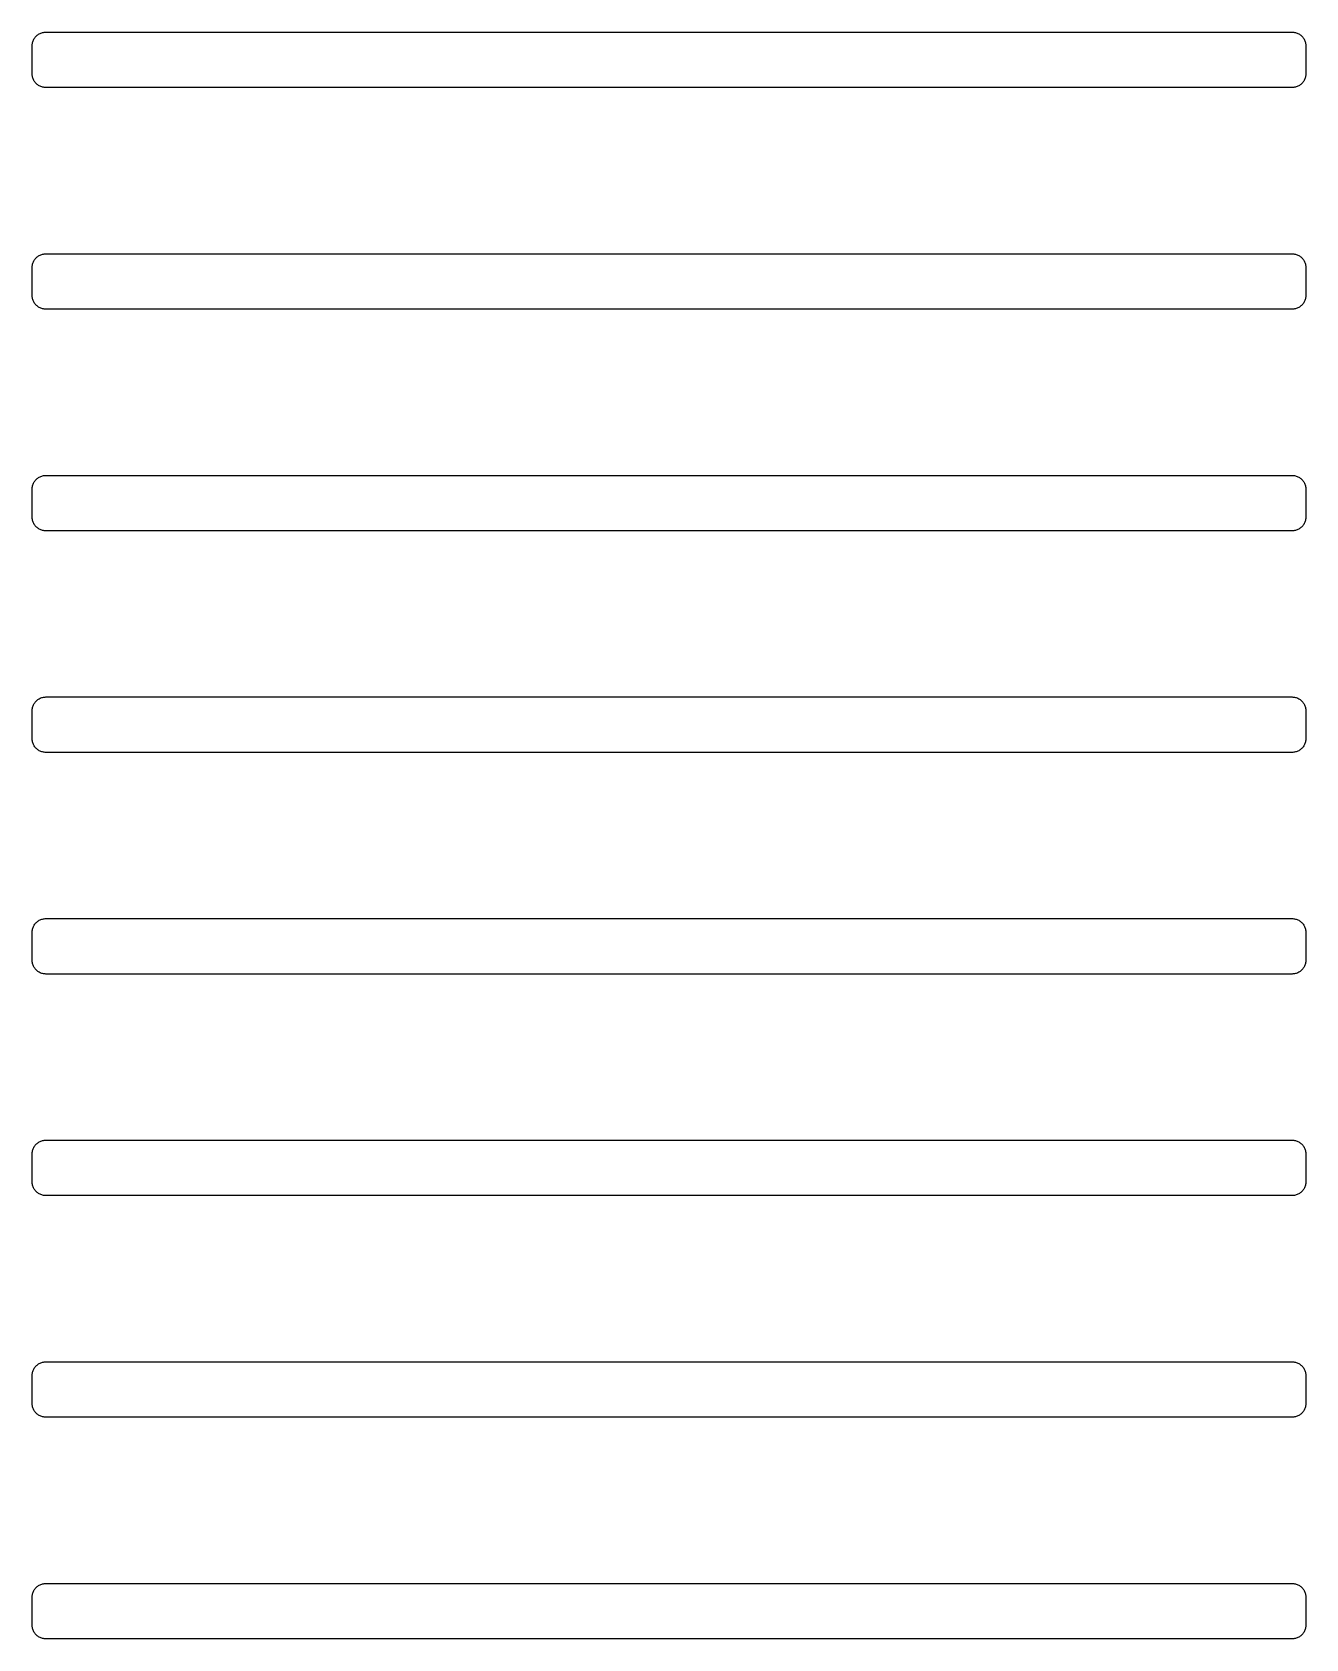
# Model space of a CAD drawing. Header units: metres. Extents: x -163 to 163, y -163 to 163.
# Drawn here: x 25.5 to 53.1, y -82.8 to -48 of the extents above; entities that cross this region are included whole.
import ezdxf

# ---------------------------------------------------------------- set-up
doc = ezdxf.new("R2010")
doc.units = ezdxf.units.M

msp = doc.modelspace()

# ---------------------------------------------------------------- linework, layer by layer
for p, q in [((25.6733, -48.0275), (25.6906, -48.02)), ((25.6906, -48.02), (25.7083, -48.0136)), ((25.7083, -48.0136), (25.7264, -48.0084)), ((25.7264, -48.0084), (25.7448, -48.0043)), ((25.7448, -48.0043), (25.7634, -48.0013)), ((25.7634, -48.0013), (25.7822, -47.9995)), ((25.7822, -47.9995), (25.801, -47.9989)), ((25.801, -47.9989), (52.801, -47.9989)), ((52.801, -47.9989), (52.8199, -47.9995)), ((52.8199, -47.9995), (52.8386, -48.0013)), ((52.8386, -48.0013), (52.8573, -48.0043)), ((52.8573, -48.0043), (52.8756, -48.0084)), ((52.8756, -48.0084), (52.8938, -48.0136)), ((52.8938, -48.0136), (52.9115, -48.02)), ((52.9115, -48.02), (52.9288, -48.0275)), ((25.501, -48.299), (25.5016, -48.2801)), ((25.501, -48.8989), (25.501, -48.299)), ((25.5016, -48.2801), (25.5034, -48.2614)), ((25.5034, -48.2614), (25.5063, -48.2427)), ((25.5063, -48.2427), (25.5105, -48.2243)), ((25.5105, -48.2243), (25.5157, -48.2062)), ((25.5157, -48.2062), (25.5221, -48.1885)), ((25.5221, -48.1885), (25.5296, -48.1712)), ((25.5296, -48.1712), (25.5381, -48.1544)), ((25.5381, -48.1544), (25.5477, -48.1382)), ((25.5477, -48.1382), (25.5583, -48.1226)), ((25.5583, -48.1226), (25.5699, -48.1077)), ((25.5699, -48.1077), (25.5824, -48.0936)), ((25.5824, -48.0936), (25.5957, -48.0803)), ((25.5957, -48.0803), (25.6098, -48.0678)), ((25.6098, -48.0678), (25.6247, -48.0562)), ((25.6247, -48.0562), (25.6403, -48.0457)), ((25.6403, -48.0457), (25.6565, -48.0361)), ((25.6565, -48.0361), (25.6733, -48.0275)), ((52.9288, -48.0275), (52.9456, -48.0361)), ((52.9456, -48.0361), (52.9618, -48.0457)), ((52.9618, -48.0457), (52.9774, -48.0562)), ((52.9774, -48.0562), (52.9923, -48.0678)), ((52.9923, -48.0678), (53.0064, -48.0803)), ((53.0064, -48.0803), (53.0197, -48.0936)), ((53.0197, -48.0936), (53.0322, -48.1077)), ((53.0322, -48.1077), (53.0437, -48.1226)), ((53.0437, -48.1226), (53.0543, -48.1382)), ((53.0543, -48.1382), (53.0639, -48.1544)), ((53.0639, -48.1544), (53.0725, -48.1712)), ((53.0725, -48.1712), (53.08, -48.1885)), ((53.08, -48.1885), (53.0864, -48.2062)), ((53.0864, -48.2062), (53.0916, -48.2243)), ((53.0916, -48.2243), (53.0957, -48.2427)), ((53.0957, -48.2427), (53.0987, -48.2614)), ((53.0987, -48.2614), (53.1004, -48.2801)), ((53.1004, -48.2801), (53.101, -48.299)), ((53.101, -48.299), (53.101, -48.8989)), ((25.5016, -48.9178), (25.501, -48.8989)), ((25.5034, -48.9366), (25.5016, -48.9178)), ((25.5063, -48.9552), (25.5034, -48.9366)), ((25.5105, -48.9736), (25.5063, -48.9552)), ((25.5157, -48.9917), (25.5105, -48.9736)), ((25.5221, -49.0094), (25.5157, -48.9917)), ((25.5296, -49.0267), (25.5221, -49.0094)), ((25.5381, -49.0435), (25.5296, -49.0267)), ((25.5477, -49.0597), (25.5381, -49.0435)), ((25.5583, -49.0753), (25.5477, -49.0597)), ((53.0543, -49.0597), (53.0437, -49.0753)), ((53.0639, -49.0435), (53.0543, -49.0597)), ((53.0725, -49.0267), (53.0639, -49.0435)), ((53.08, -49.0094), (53.0725, -49.0267)), ((53.0864, -48.9917), (53.08, -49.0094)), ((53.0916, -48.9736), (53.0864, -48.9917)), ((53.0957, -48.9552), (53.0916, -48.9736)), ((53.0987, -48.9366), (53.0957, -48.9552)), ((53.1004, -48.9178), (53.0987, -48.9366)), ((53.101, -48.8989), (53.1004, -48.9178)), ((25.5699, -49.0902), (25.5583, -49.0753)), ((25.5824, -49.1043), (25.5699, -49.0902)), ((25.5957, -49.1176), (25.5824, -49.1043)), ((25.6098, -49.1301), (25.5957, -49.1176)), ((25.6247, -49.1416), (25.6098, -49.1301)), ((25.6403, -49.1523), (25.6247, -49.1416)), ((25.6565, -49.1618), (25.6403, -49.1523)), ((25.6733, -49.1704), (25.6565, -49.1618)), ((25.6906, -49.1779), (25.6733, -49.1704)), ((25.7083, -49.1843), (25.6906, -49.1779)), ((25.7264, -49.1895), (25.7083, -49.1843)), ((25.7448, -49.1936), (25.7264, -49.1895)), ((25.7634, -49.1966), (25.7448, -49.1936)), ((25.7822, -49.1983), (25.7634, -49.1966)), ((25.801, -49.1989), (25.7822, -49.1983)), ((52.801, -49.1989), (25.801, -49.1989)), ((52.8199, -49.1983), (52.801, -49.1989)), ((52.8386, -49.1966), (52.8199, -49.1983)), ((52.8573, -49.1936), (52.8386, -49.1966)), ((52.8756, -49.1895), (52.8573, -49.1936)), ((52.8938, -49.1843), (52.8756, -49.1895)), ((52.9115, -49.1779), (52.8938, -49.1843)), ((52.9288, -49.1704), (52.9115, -49.1779)), ((52.9456, -49.1618), (52.9288, -49.1704)), ((52.9618, -49.1523), (52.9456, -49.1618)), ((52.9774, -49.1416), (52.9618, -49.1523)), ((52.9923, -49.1301), (52.9774, -49.1416)), ((53.0064, -49.1176), (52.9923, -49.1301)), ((53.0197, -49.1043), (53.0064, -49.1176)), ((53.0322, -49.0902), (53.0197, -49.1043)), ((53.0437, -49.0753), (53.0322, -49.0902)), ((25.5699, -52.9077), (25.5824, -52.8936)), ((25.5824, -52.8936), (25.5957, -52.8803)), ((25.5957, -52.8803), (25.6098, -52.8678)), ((25.6098, -52.8678), (25.6247, -52.8562)), ((25.6247, -52.8562), (25.6403, -52.8457)), ((25.6403, -52.8457), (25.6565, -52.8361)), ((25.6565, -52.8361), (25.6733, -52.8275)), ((25.6733, -52.8275), (25.6906, -52.82)), ((25.6906, -52.82), (25.7083, -52.8136)), ((25.7083, -52.8136), (25.7264, -52.8084)), ((25.7264, -52.8084), (25.7448, -52.8043)), ((25.7448, -52.8043), (25.7634, -52.8013)), ((25.7634, -52.8013), (25.7822, -52.7995)), ((25.7822, -52.7995), (25.801, -52.799)), ((25.801, -52.799), (52.801, -52.799)), ((52.801, -52.799), (52.8199, -52.7995)), ((52.8199, -52.7995), (52.8386, -52.8013)), ((52.8386, -52.8013), (52.8573, -52.8043)), ((52.8573, -52.8043), (52.8756, -52.8084)), ((52.8756, -52.8084), (52.8938, -52.8136)), ((52.8938, -52.8136), (52.9115, -52.82)), ((52.9115, -52.82), (52.9288, -52.8275)), ((52.9288, -52.8275), (52.9456, -52.8361)), ((52.9456, -52.8361), (52.9618, -52.8457)), ((52.9618, -52.8457), (52.9774, -52.8562)), ((52.9774, -52.8562), (52.9923, -52.8678)), ((52.9923, -52.8678), (53.0064, -52.8803)), ((53.0064, -52.8803), (53.0197, -52.8936)), ((53.0197, -52.8936), (53.0322, -52.9077)), ((25.501, -53.099), (25.5016, -53.0801)), ((25.501, -53.6989), (25.501, -53.099)), ((25.5016, -53.0801), (25.5034, -53.0614)), ((25.5034, -53.0614), (25.5063, -53.0427)), ((25.5063, -53.0427), (25.5105, -53.0243)), ((25.5105, -53.0243), (25.5157, -53.0062)), ((25.5157, -53.0062), (25.5221, -52.9885)), ((25.5221, -52.9885), (25.5296, -52.9712)), ((25.5296, -52.9712), (25.5381, -52.9544)), ((25.5381, -52.9544), (25.5477, -52.9382)), ((25.5477, -52.9382), (25.5583, -52.9226)), ((25.5583, -52.9226), (25.5699, -52.9077)), ((53.0322, -52.9077), (53.0437, -52.9226)), ((53.0437, -52.9226), (53.0543, -52.9382)), ((53.0543, -52.9382), (53.0639, -52.9544)), ((53.0639, -52.9544), (53.0725, -52.9712)), ((53.0725, -52.9712), (53.08, -52.9885)), ((53.08, -52.9885), (53.0864, -53.0062)), ((53.0864, -53.0062), (53.0916, -53.0243)), ((53.0916, -53.0243), (53.0957, -53.0427)), ((53.0957, -53.0427), (53.0987, -53.0614)), ((53.0987, -53.0614), (53.1004, -53.0801)), ((53.1004, -53.0801), (53.101, -53.099)), ((53.101, -53.099), (53.101, -53.6989)), ((25.5016, -53.7178), (25.501, -53.6989)), ((25.5034, -53.7365), (25.5016, -53.7178)), ((25.5063, -53.7552), (25.5034, -53.7365)), ((25.5105, -53.7736), (25.5063, -53.7552)), ((25.5157, -53.7917), (25.5105, -53.7736)), ((25.5221, -53.8094), (25.5157, -53.7917)), ((25.5296, -53.8267), (25.5221, -53.8094)), ((25.5381, -53.8435), (25.5296, -53.8267)), ((25.5477, -53.8597), (25.5381, -53.8435)), ((25.5583, -53.8753), (25.5477, -53.8597)), ((25.5699, -53.8902), (25.5583, -53.8753)), ((25.5824, -53.9043), (25.5699, -53.8902)), ((25.5957, -53.9176), (25.5824, -53.9043)), ((25.6098, -53.9301), (25.5957, -53.9176)), ((25.6247, -53.9417), (25.6098, -53.9301)), ((52.9923, -53.9301), (52.9774, -53.9417)), ((53.0064, -53.9176), (52.9923, -53.9301)), ((53.0197, -53.9043), (53.0064, -53.9176)), ((53.0322, -53.8902), (53.0197, -53.9043)), ((53.0437, -53.8753), (53.0322, -53.8902)), ((53.0543, -53.8597), (53.0437, -53.8753)), ((53.0639, -53.8435), (53.0543, -53.8597)), ((53.0725, -53.8267), (53.0639, -53.8435)), ((53.08, -53.8094), (53.0725, -53.8267)), ((53.0864, -53.7917), (53.08, -53.8094)), ((53.0916, -53.7736), (53.0864, -53.7917)), ((53.0957, -53.7552), (53.0916, -53.7736)), ((53.0987, -53.7365), (53.0957, -53.7552)), ((53.1004, -53.7178), (53.0987, -53.7365)), ((53.101, -53.6989), (53.1004, -53.7178)), ((25.6403, -53.9522), (25.6247, -53.9417)), ((25.6565, -53.9618), (25.6403, -53.9522)), ((25.6733, -53.9704), (25.6565, -53.9618)), ((25.6906, -53.9779), (25.6733, -53.9704)), ((25.7083, -53.9843), (25.6906, -53.9779)), ((25.7264, -53.9895), (25.7083, -53.9843)), ((25.7448, -53.9936), (25.7264, -53.9895)), ((25.7634, -53.9966), (25.7448, -53.9936)), ((25.7822, -53.9984), (25.7634, -53.9966)), ((25.801, -53.9989), (25.7822, -53.9984)), ((52.801, -53.9989), (25.801, -53.9989)), ((52.8199, -53.9984), (52.801, -53.9989)), ((52.8386, -53.9966), (52.8199, -53.9984)), ((52.8573, -53.9936), (52.8386, -53.9966)), ((52.8756, -53.9895), (52.8573, -53.9936)), ((52.8938, -53.9843), (52.8756, -53.9895)), ((52.9115, -53.9779), (52.8938, -53.9843)), ((52.9288, -53.9704), (52.9115, -53.9779)), ((52.9456, -53.9618), (52.9288, -53.9704)), ((52.9618, -53.9522), (52.9456, -53.9618)), ((52.9774, -53.9417), (52.9618, -53.9522)), ((25.5296, -57.7712), (25.5381, -57.7544)), ((25.5381, -57.7544), (25.5477, -57.7382)), ((25.5477, -57.7382), (25.5583, -57.7226)), ((25.5583, -57.7226), (25.5699, -57.7077)), ((25.5699, -57.7077), (25.5824, -57.6936)), ((25.5824, -57.6936), (25.5957, -57.6803)), ((25.5957, -57.6803), (25.6098, -57.6678)), ((25.6098, -57.6678), (25.6247, -57.6562)), ((25.6247, -57.6562), (25.6403, -57.6456)), ((25.6403, -57.6456), (25.6565, -57.6361)), ((25.6565, -57.6361), (25.6733, -57.6275)), ((25.6733, -57.6275), (25.6906, -57.62)), ((25.6906, -57.62), (25.7083, -57.6136)), ((25.7083, -57.6136), (25.7264, -57.6084)), ((25.7264, -57.6084), (25.7448, -57.6043)), ((25.7448, -57.6043), (25.7634, -57.6013)), ((25.7634, -57.6013), (25.7822, -57.5995)), ((25.7822, -57.5995), (25.801, -57.599)), ((25.801, -57.599), (52.801, -57.599)), ((52.801, -57.599), (52.8199, -57.5995)), ((52.8199, -57.5995), (52.8386, -57.6013)), ((52.8386, -57.6013), (52.8573, -57.6043)), ((52.8573, -57.6043), (52.8756, -57.6084)), ((52.8756, -57.6084), (52.8938, -57.6136)), ((52.8938, -57.6136), (52.9115, -57.62)), ((52.9115, -57.62), (52.9288, -57.6275)), ((52.9288, -57.6275), (52.9456, -57.6361)), ((52.9456, -57.6361), (52.9618, -57.6456)), ((52.9618, -57.6456), (52.9774, -57.6562)), ((52.9774, -57.6562), (52.9923, -57.6678)), ((52.9923, -57.6678), (53.0064, -57.6803)), ((53.0064, -57.6803), (53.0197, -57.6936)), ((53.0197, -57.6936), (53.0322, -57.7077)), ((53.0322, -57.7077), (53.0437, -57.7226)), ((53.0437, -57.7226), (53.0543, -57.7382)), ((53.0543, -57.7382), (53.0639, -57.7544)), ((53.0639, -57.7544), (53.0725, -57.7712)), ((25.501, -57.8989), (25.5016, -57.8801)), ((25.501, -58.4989), (25.501, -57.8989)), ((25.5016, -57.8801), (25.5034, -57.8613)), ((25.5034, -57.8613), (25.5063, -57.8427)), ((25.5063, -57.8427), (25.5105, -57.8243)), ((25.5105, -57.8243), (25.5157, -57.8062)), ((25.5157, -57.8062), (25.5221, -57.7885)), ((25.5221, -57.7885), (25.5296, -57.7712)), ((53.0725, -57.7712), (53.08, -57.7885)), ((53.08, -57.7885), (53.0864, -57.8062)), ((53.0864, -57.8062), (53.0916, -57.8243)), ((53.0916, -57.8243), (53.0957, -57.8427)), ((53.0957, -57.8427), (53.0987, -57.8613)), ((53.0987, -57.8613), (53.1004, -57.8801)), ((53.1004, -57.8801), (53.101, -57.8989)), ((53.101, -57.8989), (53.101, -58.4989)), ((25.5016, -58.5178), (25.501, -58.4989)), ((25.5034, -58.5365), (25.5016, -58.5178)), ((25.5063, -58.5552), (25.5034, -58.5365)), ((25.5105, -58.5735), (25.5063, -58.5552)), ((25.5157, -58.5917), (25.5105, -58.5735)), ((25.5221, -58.6094), (25.5157, -58.5917)), ((25.5296, -58.6267), (25.5221, -58.6094)), ((25.5381, -58.6435), (25.5296, -58.6267)), ((25.5477, -58.6597), (25.5381, -58.6435)), ((25.5583, -58.6753), (25.5477, -58.6597)), ((25.5699, -58.6902), (25.5583, -58.6753)), ((25.5824, -58.7043), (25.5699, -58.6902)), ((25.5957, -58.7176), (25.5824, -58.7043)), ((25.6098, -58.7301), (25.5957, -58.7176)), ((25.6247, -58.7417), (25.6098, -58.7301)), ((25.6403, -58.7522), (25.6247, -58.7417)), ((25.6565, -58.7618), (25.6403, -58.7522)), ((25.6733, -58.7704), (25.6565, -58.7618)), ((25.6906, -58.7779), (25.6733, -58.7704)), ((25.7083, -58.7843), (25.6906, -58.7779)), ((25.7264, -58.7895), (25.7083, -58.7843)), ((25.7448, -58.7936), (25.7264, -58.7895)), ((25.7634, -58.7966), (25.7448, -58.7936)), ((25.7822, -58.7984), (25.7634, -58.7966)), ((25.801, -58.799), (25.7822, -58.7984)), ((52.801, -58.799), (25.801, -58.799)), ((52.8199, -58.7984), (52.801, -58.799)), ((52.8386, -58.7966), (52.8199, -58.7984)), ((52.8573, -58.7936), (52.8386, -58.7966)), ((52.8756, -58.7895), (52.8573, -58.7936)), ((52.8938, -58.7843), (52.8756, -58.7895)), ((52.9115, -58.7779), (52.8938, -58.7843)), ((52.9288, -58.7704), (52.9115, -58.7779)), ((52.9456, -58.7618), (52.9288, -58.7704)), ((52.9618, -58.7522), (52.9456, -58.7618)), ((52.9774, -58.7417), (52.9618, -58.7522)), ((52.9923, -58.7301), (52.9774, -58.7417)), ((53.0064, -58.7176), (52.9923, -58.7301)), ((53.0197, -58.7043), (53.0064, -58.7176)), ((53.0322, -58.6902), (53.0197, -58.7043)), ((53.0437, -58.6753), (53.0322, -58.6902)), ((53.0543, -58.6597), (53.0437, -58.6753)), ((53.0639, -58.6435), (53.0543, -58.6597)), ((53.0725, -58.6267), (53.0639, -58.6435)), ((53.08, -58.6094), (53.0725, -58.6267)), ((53.0864, -58.5917), (53.08, -58.6094)), ((53.0916, -58.5735), (53.0864, -58.5917)), ((53.0957, -58.5552), (53.0916, -58.5735)), ((53.0987, -58.5365), (53.0957, -58.5552)), ((53.1004, -58.5178), (53.0987, -58.5365)), ((53.101, -58.4989), (53.1004, -58.5178)), ((25.5063, -62.6427), (25.5105, -62.6243)), ((25.5105, -62.6243), (25.5157, -62.6062)), ((25.5157, -62.6062), (25.5221, -62.5885)), ((25.5221, -62.5885), (25.5296, -62.5712)), ((25.5296, -62.5712), (25.5381, -62.5544)), ((25.5381, -62.5544), (25.5477, -62.5382)), ((25.5477, -62.5382), (25.5583, -62.5226)), ((25.5583, -62.5226), (25.5699, -62.5077)), ((25.5699, -62.5077), (25.5824, -62.4936)), ((25.5824, -62.4936), (25.5957, -62.4803)), ((25.5957, -62.4803), (25.6098, -62.4678)), ((25.6098, -62.4678), (25.6247, -62.4562)), ((25.6247, -62.4562), (25.6403, -62.4456)), ((25.6403, -62.4456), (25.6565, -62.4361)), ((25.6565, -62.4361), (25.6733, -62.4275)), ((25.6733, -62.4275), (25.6906, -62.42)), ((25.6906, -62.42), (25.7083, -62.4136)), ((25.7083, -62.4136), (25.7264, -62.4084)), ((25.7264, -62.4084), (25.7448, -62.4043)), ((25.7448, -62.4043), (25.7634, -62.4013)), ((25.7634, -62.4013), (25.7822, -62.3995)), ((25.7822, -62.3995), (25.801, -62.399)), ((25.801, -62.399), (52.801, -62.399)), ((52.801, -62.399), (52.8199, -62.3995)), ((52.8199, -62.3995), (52.8386, -62.4013)), ((52.8386, -62.4013), (52.8573, -62.4043)), ((52.8573, -62.4043), (52.8756, -62.4084)), ((52.8756, -62.4084), (52.8938, -62.4136)), ((52.8938, -62.4136), (52.9115, -62.42)), ((52.9115, -62.42), (52.9288, -62.4275)), ((52.9288, -62.4275), (52.9456, -62.4361)), ((52.9456, -62.4361), (52.9618, -62.4456)), ((52.9618, -62.4456), (52.9774, -62.4562)), ((52.9774, -62.4562), (52.9923, -62.4678)), ((52.9923, -62.4678), (53.0064, -62.4803)), ((53.0064, -62.4803), (53.0197, -62.4936)), ((53.0197, -62.4936), (53.0322, -62.5077)), ((53.0322, -62.5077), (53.0437, -62.5226)), ((53.0437, -62.5226), (53.0543, -62.5382)), ((53.0543, -62.5382), (53.0639, -62.5544)), ((53.0639, -62.5544), (53.0725, -62.5712)), ((53.0725, -62.5712), (53.08, -62.5885)), ((53.08, -62.5885), (53.0864, -62.6062)), ((53.0864, -62.6062), (53.0916, -62.6243)), ((53.0916, -62.6243), (53.0957, -62.6427)), ((25.501, -62.6989), (25.5016, -62.6801)), ((25.501, -63.299), (25.501, -62.6989)), ((25.5016, -62.6801), (25.5034, -62.6613)), ((25.5034, -62.6613), (25.5063, -62.6427)), ((53.0957, -62.6427), (53.0987, -62.6613)), ((53.0987, -62.6613), (53.1004, -62.6801)), ((53.1004, -62.6801), (53.101, -62.6989)), ((53.101, -62.6989), (53.101, -63.299)), ((25.5016, -63.3178), (25.501, -63.299)), ((25.5034, -63.3365), (25.5016, -63.3178)), ((53.1004, -63.3178), (53.0987, -63.3365)), ((53.101, -63.299), (53.1004, -63.3178)), ((25.5063, -63.3552), (25.5034, -63.3365)), ((25.5105, -63.3736), (25.5063, -63.3552)), ((25.5157, -63.3916), (25.5105, -63.3736)), ((25.5221, -63.4094), (25.5157, -63.3916)), ((25.5296, -63.4267), (25.5221, -63.4094)), ((25.5381, -63.4435), (25.5296, -63.4267)), ((25.5477, -63.4597), (25.5381, -63.4435)), ((25.5583, -63.4753), (25.5477, -63.4597)), ((25.5699, -63.4902), (25.5583, -63.4753)), ((25.5824, -63.5043), (25.5699, -63.4902)), ((25.5957, -63.5176), (25.5824, -63.5043)), ((25.6098, -63.5301), (25.5957, -63.5176)), ((25.6247, -63.5417), (25.6098, -63.5301)), ((25.6403, -63.5522), (25.6247, -63.5417)), ((25.6565, -63.5618), (25.6403, -63.5522)), ((25.6733, -63.5704), (25.6565, -63.5618)), ((25.6906, -63.5779), (25.6733, -63.5704)), ((25.7083, -63.5843), (25.6906, -63.5779)), ((25.7264, -63.5895), (25.7083, -63.5843)), ((25.7448, -63.5936), (25.7264, -63.5895)), ((25.7634, -63.5966), (25.7448, -63.5936)), ((25.7822, -63.5984), (25.7634, -63.5966)), ((25.801, -63.599), (25.7822, -63.5984)), ((52.801, -63.599), (25.801, -63.599)), ((52.8199, -63.5984), (52.801, -63.599)), ((52.8386, -63.5966), (52.8199, -63.5984)), ((52.8573, -63.5936), (52.8386, -63.5966)), ((52.8756, -63.5895), (52.8573, -63.5936)), ((52.8938, -63.5843), (52.8756, -63.5895)), ((52.9115, -63.5779), (52.8938, -63.5843)), ((52.9288, -63.5704), (52.9115, -63.5779)), ((52.9456, -63.5618), (52.9288, -63.5704)), ((52.9618, -63.5522), (52.9456, -63.5618)), ((52.9774, -63.5417), (52.9618, -63.5522)), ((52.9923, -63.5301), (52.9774, -63.5417)), ((53.0064, -63.5176), (52.9923, -63.5301)), ((53.0197, -63.5043), (53.0064, -63.5176)), ((53.0322, -63.4902), (53.0197, -63.5043)), ((53.0437, -63.4753), (53.0322, -63.4902)), ((53.0543, -63.4597), (53.0437, -63.4753)), ((53.0639, -63.4435), (53.0543, -63.4597)), ((53.0725, -63.4267), (53.0639, -63.4435)), ((53.08, -63.4094), (53.0725, -63.4267)), ((53.0864, -63.3916), (53.08, -63.4094)), ((53.0916, -63.3736), (53.0864, -63.3916)), ((53.0957, -63.3552), (53.0916, -63.3736)), ((53.0987, -63.3365), (53.0957, -63.3552)), ((25.501, -67.4989), (25.5016, -67.4801)), ((25.501, -68.099), (25.501, -67.4989)), ((25.5016, -67.4801), (25.5034, -67.4613)), ((25.5034, -67.4613), (25.5063, -67.4427)), ((25.5063, -67.4427), (25.5105, -67.4243)), ((25.5105, -67.4243), (25.5157, -67.4062)), ((25.5157, -67.4062), (25.5221, -67.3885)), ((25.5221, -67.3885), (25.5296, -67.3712)), ((25.5296, -67.3712), (25.5381, -67.3544)), ((25.5381, -67.3544), (25.5477, -67.3382)), ((25.5477, -67.3382), (25.5583, -67.3226)), ((25.5583, -67.3226), (25.5699, -67.3077)), ((25.5699, -67.3077), (25.5824, -67.2936)), ((25.5824, -67.2936), (25.5957, -67.2803)), ((25.5957, -67.2803), (25.6098, -67.2678)), ((25.6098, -67.2678), (25.6247, -67.2562)), ((25.6247, -67.2562), (25.6403, -67.2457)), ((25.6403, -67.2457), (25.6565, -67.2361)), ((25.6565, -67.2361), (25.6733, -67.2275)), ((25.6733, -67.2275), (25.6906, -67.22)), ((25.6906, -67.22), (25.7083, -67.2136)), ((25.7083, -67.2136), (25.7264, -67.2084)), ((25.7264, -67.2084), (25.7448, -67.2043)), ((25.7448, -67.2043), (25.7634, -67.2013)), ((25.7634, -67.2013), (25.7822, -67.1995)), ((25.7822, -67.1995), (25.801, -67.1989)), ((25.801, -67.1989), (52.801, -67.1989)), ((52.801, -67.1989), (52.8199, -67.1995)), ((52.8199, -67.1995), (52.8386, -67.2013)), ((52.8386, -67.2013), (52.8573, -67.2043)), ((52.8573, -67.2043), (52.8756, -67.2084)), ((52.8756, -67.2084), (52.8938, -67.2136)), ((52.8938, -67.2136), (52.9115, -67.22)), ((52.9115, -67.22), (52.9288, -67.2275)), ((52.9288, -67.2275), (52.9456, -67.2361)), ((52.9456, -67.2361), (52.9618, -67.2457)), ((52.9618, -67.2457), (52.9774, -67.2562)), ((52.9774, -67.2562), (52.9923, -67.2678)), ((52.9923, -67.2678), (53.0064, -67.2803)), ((53.0064, -67.2803), (53.0197, -67.2936)), ((53.0197, -67.2936), (53.0322, -67.3077)), ((53.0322, -67.3077), (53.0437, -67.3226)), ((53.0437, -67.3226), (53.0543, -67.3382)), ((53.0543, -67.3382), (53.0639, -67.3544)), ((53.0639, -67.3544), (53.0725, -67.3712)), ((53.0725, -67.3712), (53.08, -67.3885)), ((53.08, -67.3885), (53.0864, -67.4062)), ((53.0864, -67.4062), (53.0916, -67.4243)), ((53.0916, -67.4243), (53.0957, -67.4427)), ((53.0957, -67.4427), (53.0987, -67.4613)), ((53.0987, -67.4613), (53.1004, -67.4801)), ((53.1004, -67.4801), (53.101, -67.4989)), ((53.101, -67.4989), (53.101, -68.099)), ((25.5016, -68.1178), (25.501, -68.099)), ((25.5034, -68.1366), (25.5016, -68.1178)), ((25.5063, -68.1552), (25.5034, -68.1366)), ((25.5105, -68.1736), (25.5063, -68.1552)), ((25.5157, -68.1917), (25.5105, -68.1736)), ((25.5221, -68.2094), (25.5157, -68.1917)), ((53.0864, -68.1917), (53.08, -68.2094)), ((53.0916, -68.1736), (53.0864, -68.1917)), ((53.0957, -68.1552), (53.0916, -68.1736)), ((53.0987, -68.1366), (53.0957, -68.1552)), ((53.1004, -68.1178), (53.0987, -68.1366)), ((53.101, -68.099), (53.1004, -68.1178)), ((25.5296, -68.2267), (25.5221, -68.2094)), ((25.5381, -68.2435), (25.5296, -68.2267)), ((25.5477, -68.2597), (25.5381, -68.2435)), ((25.5583, -68.2753), (25.5477, -68.2597)), ((25.5699, -68.2902), (25.5583, -68.2753)), ((25.5824, -68.3043), (25.5699, -68.2902)), ((25.5957, -68.3176), (25.5824, -68.3043)), ((25.6098, -68.3301), (25.5957, -68.3176)), ((25.6247, -68.3417), (25.6098, -68.3301)), ((25.6403, -68.3522), (25.6247, -68.3417)), ((25.6565, -68.3618), (25.6403, -68.3522)), ((25.6733, -68.3704), (25.6565, -68.3618)), ((25.6906, -68.3779), (25.6733, -68.3704)), ((25.7083, -68.3843), (25.6906, -68.3779)), ((25.7264, -68.3895), (25.7083, -68.3843)), ((25.7448, -68.3936), (25.7264, -68.3895)), ((25.7634, -68.3966), (25.7448, -68.3936)), ((25.7822, -68.3984), (25.7634, -68.3966)), ((25.801, -68.399), (25.7822, -68.3984)), ((52.801, -68.399), (25.801, -68.399)), ((52.8199, -68.3984), (52.801, -68.399)), ((52.8386, -68.3966), (52.8199, -68.3984)), ((52.8573, -68.3936), (52.8386, -68.3966)), ((52.8756, -68.3895), (52.8573, -68.3936)), ((52.8938, -68.3843), (52.8756, -68.3895)), ((52.9115, -68.3779), (52.8938, -68.3843)), ((52.9288, -68.3704), (52.9115, -68.3779)), ((52.9456, -68.3618), (52.9288, -68.3704)), ((52.9618, -68.3522), (52.9456, -68.3618)), ((52.9774, -68.3417), (52.9618, -68.3522)), ((52.9923, -68.3301), (52.9774, -68.3417)), ((53.0064, -68.3176), (52.9923, -68.3301)), ((53.0197, -68.3043), (53.0064, -68.3176)), ((53.0322, -68.2902), (53.0197, -68.3043)), ((53.0437, -68.2753), (53.0322, -68.2902)), ((53.0543, -68.2597), (53.0437, -68.2753)), ((53.0639, -68.2435), (53.0543, -68.2597)), ((53.0725, -68.2267), (53.0639, -68.2435)), ((53.08, -68.2094), (53.0725, -68.2267)), ((25.6403, -72.0457), (25.6565, -72.0361)), ((25.6565, -72.0361), (25.6733, -72.0275)), ((25.6733, -72.0275), (25.6906, -72.02)), ((25.6906, -72.02), (25.7083, -72.0136)), ((25.7083, -72.0136), (25.7264, -72.0084)), ((25.7264, -72.0084), (25.7448, -72.0043)), ((25.7448, -72.0043), (25.7634, -72.0013)), ((25.7634, -72.0013), (25.7822, -71.9995)), ((25.7822, -71.9995), (25.801, -71.9989)), ((25.801, -71.9989), (52.801, -71.9989)), ((52.801, -71.9989), (52.8199, -71.9995)), ((52.8199, -71.9995), (52.8386, -72.0013)), ((52.8386, -72.0013), (52.8573, -72.0043)), ((52.8573, -72.0043), (52.8756, -72.0084)), ((52.8756, -72.0084), (52.8938, -72.0136)), ((52.8938, -72.0136), (52.9115, -72.02)), ((52.9115, -72.02), (52.9288, -72.0275)), ((52.9288, -72.0275), (52.9456, -72.0361)), ((52.9456, -72.0361), (52.9618, -72.0457)), ((25.501, -72.299), (25.5016, -72.2801)), ((25.501, -72.899), (25.501, -72.299)), ((25.5016, -72.2801), (25.5034, -72.2614)), ((25.5034, -72.2614), (25.5063, -72.2427)), ((25.5063, -72.2427), (25.5105, -72.2243)), ((25.5105, -72.2243), (25.5157, -72.2063)), ((25.5157, -72.2063), (25.5221, -72.1885)), ((25.5221, -72.1885), (25.5296, -72.1712)), ((25.5296, -72.1712), (25.5381, -72.1544)), ((25.5381, -72.1544), (25.5477, -72.1382)), ((25.5477, -72.1382), (25.5583, -72.1226)), ((25.5583, -72.1226), (25.5699, -72.1077)), ((25.5699, -72.1077), (25.5824, -72.0936)), ((25.5824, -72.0936), (25.5957, -72.0803)), ((25.5957, -72.0803), (25.6098, -72.0678)), ((25.6098, -72.0678), (25.6247, -72.0562)), ((25.6247, -72.0562), (25.6403, -72.0457)), ((52.9618, -72.0457), (52.9774, -72.0562)), ((52.9774, -72.0562), (52.9923, -72.0678)), ((52.9923, -72.0678), (53.0064, -72.0803)), ((53.0064, -72.0803), (53.0197, -72.0936)), ((53.0197, -72.0936), (53.0322, -72.1077)), ((53.0322, -72.1077), (53.0437, -72.1226)), ((53.0437, -72.1226), (53.0543, -72.1382)), ((53.0543, -72.1382), (53.0639, -72.1544)), ((53.0639, -72.1544), (53.0725, -72.1712)), ((53.0725, -72.1712), (53.08, -72.1885)), ((53.08, -72.1885), (53.0864, -72.2063)), ((53.0864, -72.2063), (53.0916, -72.2243)), ((53.0916, -72.2243), (53.0957, -72.2427)), ((53.0957, -72.2427), (53.0987, -72.2614)), ((53.0987, -72.2614), (53.1004, -72.2801)), ((53.1004, -72.2801), (53.101, -72.299)), ((53.101, -72.299), (53.101, -72.899)), ((25.5016, -72.9178), (25.501, -72.899)), ((25.5034, -72.9366), (25.5016, -72.9178)), ((25.5063, -72.9552), (25.5034, -72.9366)), ((25.5105, -72.9736), (25.5063, -72.9552)), ((25.5157, -72.9917), (25.5105, -72.9736)), ((25.5221, -73.0094), (25.5157, -72.9917)), ((25.5296, -73.0267), (25.5221, -73.0094)), ((25.5381, -73.0435), (25.5296, -73.0267)), ((25.5477, -73.0597), (25.5381, -73.0435)), ((25.5583, -73.0753), (25.5477, -73.0597)), ((25.5699, -73.0902), (25.5583, -73.0753)), ((53.0437, -73.0753), (53.0322, -73.0902)), ((53.0543, -73.0597), (53.0437, -73.0753)), ((53.0639, -73.0435), (53.0543, -73.0597)), ((53.0725, -73.0267), (53.0639, -73.0435)), ((53.08, -73.0094), (53.0725, -73.0267)), ((53.0864, -72.9917), (53.08, -73.0094)), ((53.0916, -72.9736), (53.0864, -72.9917)), ((53.0957, -72.9552), (53.0916, -72.9736)), ((53.0987, -72.9366), (53.0957, -72.9552)), ((53.1004, -72.9178), (53.0987, -72.9366)), ((53.101, -72.899), (53.1004, -72.9178)), ((25.5824, -73.1043), (25.5699, -73.0902)), ((25.5957, -73.1176), (25.5824, -73.1043)), ((25.6098, -73.1301), (25.5957, -73.1176)), ((25.6247, -73.1416), (25.6098, -73.1301)), ((25.6403, -73.1523), (25.6247, -73.1416)), ((25.6565, -73.1618), (25.6403, -73.1523)), ((25.6733, -73.1704), (25.6565, -73.1618)), ((25.6906, -73.1779), (25.6733, -73.1704)), ((25.7083, -73.1843), (25.6906, -73.1779)), ((25.7264, -73.1895), (25.7083, -73.1843)), ((25.7448, -73.1936), (25.7264, -73.1895)), ((25.7634, -73.1966), (25.7448, -73.1936)), ((25.7822, -73.1984), (25.7634, -73.1966)), ((25.801, -73.1989), (25.7822, -73.1984)), ((52.801, -73.1989), (25.801, -73.1989)), ((52.8199, -73.1984), (52.801, -73.1989)), ((52.8386, -73.1966), (52.8199, -73.1984)), ((52.8573, -73.1936), (52.8386, -73.1966)), ((52.8756, -73.1895), (52.8573, -73.1936)), ((52.8938, -73.1843), (52.8756, -73.1895)), ((52.9115, -73.1779), (52.8938, -73.1843)), ((52.9288, -73.1704), (52.9115, -73.1779)), ((52.9456, -73.1618), (52.9288, -73.1704)), ((52.9618, -73.1523), (52.9456, -73.1618)), ((52.9774, -73.1416), (52.9618, -73.1523)), ((52.9923, -73.1301), (52.9774, -73.1416)), ((53.0064, -73.1176), (52.9923, -73.1301)), ((53.0197, -73.1043), (53.0064, -73.1176)), ((53.0322, -73.0902), (53.0197, -73.1043)), ((25.5583, -76.9226), (25.5699, -76.9077)), ((25.5699, -76.9077), (25.5824, -76.8936)), ((25.5824, -76.8936), (25.5957, -76.8803)), ((25.5957, -76.8803), (25.6098, -76.8678)), ((25.6098, -76.8678), (25.6247, -76.8562)), ((25.6247, -76.8562), (25.6403, -76.8457)), ((25.6403, -76.8457), (25.6565, -76.8361)), ((25.6565, -76.8361), (25.6733, -76.8275)), ((25.6733, -76.8275), (25.6906, -76.82)), ((25.6906, -76.82), (25.7083, -76.8136)), ((25.7083, -76.8136), (25.7264, -76.8084)), ((25.7264, -76.8084), (25.7448, -76.8043)), ((25.7448, -76.8043), (25.7634, -76.8013)), ((25.7634, -76.8013), (25.7822, -76.7995)), ((25.7822, -76.7995), (25.801, -76.799)), ((25.801, -76.799), (52.801, -76.799)), ((52.801, -76.799), (52.8199, -76.7995)), ((52.8199, -76.7995), (52.8386, -76.8013)), ((52.8386, -76.8013), (52.8573, -76.8043)), ((52.8573, -76.8043), (52.8756, -76.8084)), ((52.8756, -76.8084), (52.8938, -76.8136)), ((52.8938, -76.8136), (52.9115, -76.82)), ((52.9115, -76.82), (52.9288, -76.8275)), ((52.9288, -76.8275), (52.9456, -76.8361)), ((52.9456, -76.8361), (52.9618, -76.8457)), ((52.9618, -76.8457), (52.9774, -76.8562)), ((52.9774, -76.8562), (52.9923, -76.8678)), ((52.9923, -76.8678), (53.0064, -76.8803)), ((53.0064, -76.8803), (53.0197, -76.8936)), ((53.0197, -76.8936), (53.0322, -76.9077)), ((53.0322, -76.9077), (53.0437, -76.9226)), ((25.501, -77.099), (25.5016, -77.0801)), ((25.501, -77.6989), (25.501, -77.099)), ((25.5016, -77.0801), (25.5034, -77.0614)), ((25.5034, -77.0614), (25.5063, -77.0427)), ((25.5063, -77.0427), (25.5105, -77.0243)), ((25.5105, -77.0243), (25.5157, -77.0062)), ((25.5157, -77.0062), (25.5221, -76.9885)), ((25.5221, -76.9885), (25.5296, -76.9712)), ((25.5296, -76.9712), (25.5381, -76.9544)), ((25.5381, -76.9544), (25.5477, -76.9382)), ((25.5477, -76.9382), (25.5583, -76.9226)), ((53.0437, -76.9226), (53.0543, -76.9382)), ((53.0543, -76.9382), (53.0639, -76.9544)), ((53.0639, -76.9544), (53.0725, -76.9712)), ((53.0725, -76.9712), (53.08, -76.9885)), ((53.08, -76.9885), (53.0864, -77.0062)), ((53.0864, -77.0062), (53.0916, -77.0243)), ((53.0916, -77.0243), (53.0957, -77.0427)), ((53.0957, -77.0427), (53.0987, -77.0614)), ((53.0987, -77.0614), (53.1004, -77.0801)), ((53.1004, -77.0801), (53.101, -77.099)), ((53.101, -77.099), (53.101, -77.6989)), ((25.5016, -77.7178), (25.501, -77.6989)), ((25.5034, -77.7365), (25.5016, -77.7178)), ((25.5063, -77.7552), (25.5034, -77.7365)), ((25.5105, -77.7736), (25.5063, -77.7552)), ((25.5157, -77.7917), (25.5105, -77.7736)), ((25.5221, -77.8094), (25.5157, -77.7917)), ((25.5296, -77.8267), (25.5221, -77.8094)), ((25.5381, -77.8435), (25.5296, -77.8267)), ((25.5477, -77.8597), (25.5381, -77.8435)), ((25.5583, -77.8753), (25.5477, -77.8597)), ((25.5699, -77.8902), (25.5583, -77.8753)), ((25.5824, -77.9043), (25.5699, -77.8902)), ((25.5957, -77.9176), (25.5824, -77.9043)), ((25.6098, -77.9301), (25.5957, -77.9176)), ((25.6247, -77.9417), (25.6098, -77.9301)), ((25.6403, -77.9522), (25.6247, -77.9417)), ((25.6565, -77.9618), (25.6403, -77.9522)), ((52.9618, -77.9522), (52.9456, -77.9618)), ((52.9774, -77.9417), (52.9618, -77.9522)), ((52.9923, -77.9301), (52.9774, -77.9417)), ((53.0064, -77.9176), (52.9923, -77.9301)), ((53.0197, -77.9043), (53.0064, -77.9176)), ((53.0322, -77.8902), (53.0197, -77.9043)), ((53.0437, -77.8753), (53.0322, -77.8902)), ((53.0543, -77.8597), (53.0437, -77.8753)), ((53.0639, -77.8435), (53.0543, -77.8597)), ((53.0725, -77.8267), (53.0639, -77.8435)), ((53.08, -77.8094), (53.0725, -77.8267)), ((53.0864, -77.7917), (53.08, -77.8094)), ((53.0916, -77.7736), (53.0864, -77.7917)), ((53.0957, -77.7552), (53.0916, -77.7736)), ((53.0987, -77.7365), (53.0957, -77.7552)), ((53.1004, -77.7178), (53.0987, -77.7365)), ((53.101, -77.6989), (53.1004, -77.7178)), ((25.6733, -77.9704), (25.6565, -77.9618)), ((25.6906, -77.9779), (25.6733, -77.9704)), ((25.7083, -77.9843), (25.6906, -77.9779)), ((25.7264, -77.9895), (25.7083, -77.9843)), ((25.7448, -77.9936), (25.7264, -77.9895)), ((25.7634, -77.9966), (25.7448, -77.9936)), ((25.7822, -77.9984), (25.7634, -77.9966)), ((25.801, -77.9989), (25.7822, -77.9984)), ((52.801, -77.9989), (25.801, -77.9989)), ((52.8199, -77.9984), (52.801, -77.9989)), ((52.8386, -77.9966), (52.8199, -77.9984)), ((52.8573, -77.9936), (52.8386, -77.9966)), ((52.8756, -77.9895), (52.8573, -77.9936)), ((52.8938, -77.9843), (52.8756, -77.9895)), ((52.9115, -77.9779), (52.8938, -77.9843)), ((52.9288, -77.9704), (52.9115, -77.9779)), ((52.9456, -77.9618), (52.9288, -77.9704)), ((25.5221, -81.7885), (25.5296, -81.7712)), ((25.5296, -81.7712), (25.5381, -81.7544)), ((25.5381, -81.7544), (25.5477, -81.7382)), ((25.5477, -81.7382), (25.5583, -81.7226)), ((25.5583, -81.7226), (25.5699, -81.7077)), ((25.5699, -81.7077), (25.5824, -81.6936)), ((25.5824, -81.6936), (25.5957, -81.6803)), ((25.5957, -81.6803), (25.6098, -81.6678)), ((25.6098, -81.6678), (25.6247, -81.6562)), ((25.6247, -81.6562), (25.6403, -81.6456)), ((25.6403, -81.6456), (25.6565, -81.6361)), ((25.6565, -81.6361), (25.6733, -81.6275)), ((25.6733, -81.6275), (25.6906, -81.62)), ((25.6906, -81.62), (25.7083, -81.6136)), ((25.7083, -81.6136), (25.7264, -81.6084)), ((25.7264, -81.6084), (25.7448, -81.6043)), ((25.7448, -81.6043), (25.7634, -81.6013)), ((25.7634, -81.6013), (25.7822, -81.5995)), ((25.7822, -81.5995), (25.801, -81.599)), ((25.801, -81.599), (52.801, -81.599)), ((52.801, -81.599), (52.8199, -81.5995)), ((52.8199, -81.5995), (52.8386, -81.6013)), ((52.8386, -81.6013), (52.8573, -81.6043)), ((52.8573, -81.6043), (52.8756, -81.6084)), ((52.8756, -81.6084), (52.8938, -81.6136)), ((52.8938, -81.6136), (52.9115, -81.62)), ((52.9115, -81.62), (52.9288, -81.6275)), ((52.9288, -81.6275), (52.9456, -81.6361)), ((52.9456, -81.6361), (52.9618, -81.6456)), ((52.9618, -81.6456), (52.9774, -81.6562)), ((52.9774, -81.6562), (52.9923, -81.6678)), ((52.9923, -81.6678), (53.0064, -81.6803)), ((53.0064, -81.6803), (53.0197, -81.6936)), ((53.0197, -81.6936), (53.0322, -81.7077)), ((53.0322, -81.7077), (53.0437, -81.7226)), ((53.0437, -81.7226), (53.0543, -81.7382)), ((53.0543, -81.7382), (53.0639, -81.7544)), ((53.0639, -81.7544), (53.0725, -81.7712)), ((53.0725, -81.7712), (53.08, -81.7885)), ((25.501, -81.899), (25.5016, -81.8801)), ((25.501, -82.4989), (25.501, -81.899)), ((25.5016, -81.8801), (25.5034, -81.8613)), ((25.5034, -81.8613), (25.5063, -81.8427)), ((25.5063, -81.8427), (25.5105, -81.8243)), ((25.5105, -81.8243), (25.5157, -81.8062)), ((25.5157, -81.8062), (25.5221, -81.7885)), ((53.08, -81.7885), (53.0864, -81.8062)), ((53.0864, -81.8062), (53.0916, -81.8243)), ((53.0916, -81.8243), (53.0957, -81.8427)), ((53.0957, -81.8427), (53.0987, -81.8613)), ((53.0987, -81.8613), (53.1004, -81.8801)), ((53.1004, -81.8801), (53.101, -81.899)), ((53.101, -81.899), (53.101, -82.4989)), ((25.5016, -82.5178), (25.501, -82.4989)), ((25.5034, -82.5365), (25.5016, -82.5178)), ((25.5063, -82.5552), (25.5034, -82.5365)), ((25.5105, -82.5736), (25.5063, -82.5552)), ((25.5157, -82.5917), (25.5105, -82.5736)), ((25.5221, -82.6094), (25.5157, -82.5917)), ((25.5296, -82.6267), (25.5221, -82.6094)), ((25.5381, -82.6435), (25.5296, -82.6267)), ((25.5477, -82.6597), (25.5381, -82.6435)), ((25.5583, -82.6753), (25.5477, -82.6597)), ((25.5699, -82.6902), (25.5583, -82.6753)), ((25.5824, -82.7043), (25.5699, -82.6902)), ((25.5957, -82.7176), (25.5824, -82.7043)), ((25.6098, -82.7301), (25.5957, -82.7176)), ((25.6247, -82.7417), (25.6098, -82.7301)), ((25.6403, -82.7522), (25.6247, -82.7417)), ((25.6565, -82.7618), (25.6403, -82.7522)), ((25.6733, -82.7704), (25.6565, -82.7618)), ((25.6906, -82.7779), (25.6733, -82.7704)), ((25.7083, -82.7843), (25.6906, -82.7779)), ((25.7264, -82.7895), (25.7083, -82.7843)), ((25.7448, -82.7936), (25.7264, -82.7895)), ((25.7634, -82.7966), (25.7448, -82.7936)), ((25.7822, -82.7984), (25.7634, -82.7966)), ((25.801, -82.799), (25.7822, -82.7984)), ((52.801, -82.799), (25.801, -82.799)), ((52.8199, -82.7984), (52.801, -82.799)), ((52.8386, -82.7966), (52.8199, -82.7984)), ((52.8573, -82.7936), (52.8386, -82.7966)), ((52.8756, -82.7895), (52.8573, -82.7936)), ((52.8938, -82.7843), (52.8756, -82.7895)), ((52.9115, -82.7779), (52.8938, -82.7843)), ((52.9288, -82.7704), (52.9115, -82.7779)), ((52.9456, -82.7618), (52.9288, -82.7704)), ((52.9618, -82.7522), (52.9456, -82.7618)), ((52.9774, -82.7417), (52.9618, -82.7522)), ((52.9923, -82.7301), (52.9774, -82.7417)), ((53.0064, -82.7176), (52.9923, -82.7301)), ((53.0197, -82.7043), (53.0064, -82.7176)), ((53.0322, -82.6902), (53.0197, -82.7043)), ((53.0437, -82.6753), (53.0322, -82.6902)), ((53.0543, -82.6597), (53.0437, -82.6753)), ((53.0639, -82.6435), (53.0543, -82.6597)), ((53.0725, -82.6267), (53.0639, -82.6435)), ((53.08, -82.6094), (53.0725, -82.6267)), ((53.0864, -82.5917), (53.08, -82.6094)), ((53.0916, -82.5736), (53.0864, -82.5917)), ((53.0957, -82.5552), (53.0916, -82.5736)), ((53.0987, -82.5365), (53.0957, -82.5552)), ((53.1004, -82.5178), (53.0987, -82.5365)), ((53.101, -82.4989), (53.1004, -82.5178))]:
    msp.add_line(p, q)

doc.saveas('drawing.dxf')
